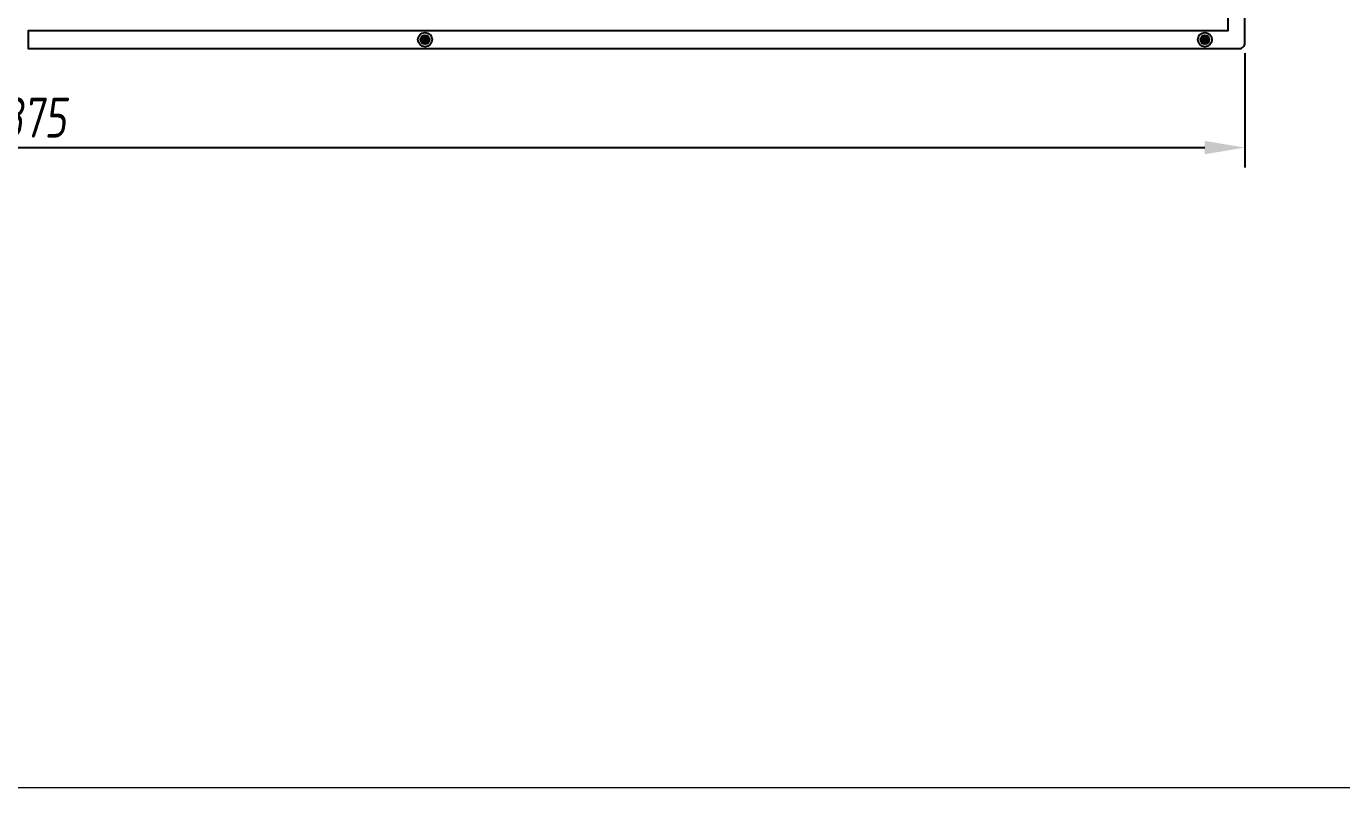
# Model space of a CAD drawing. Header units: millimetres. Extents: x -5937 to 68925, y -3068 to 5300.
# Drawn here: x 62103 to 62845, y 3356 to 3786 of the extents above; entities that cross this region are included whole.
import ezdxf

# ---------------------------------------------------------------- set-up
doc = ezdxf.new("R2010")
doc.units = ezdxf.units.MM
doc.header["$LTSCALE"] = 7
doc.header["$PDSIZE"] = -1
doc.layers.add('填充', color=3, linetype='Continuous', lineweight=9)
doc.layers.add('菲林', color=21, linetype='Continuous')
doc.styles.add('斜仿宋', font='tssdeng.shx', dxfattribs={"width": 0.8, "oblique": 8, "bigfont": 'tssdchn.shx'})
doc.dimstyles.new('YanXiu', dxfattribs={"dimtxt": 22.5778, "dimasz": 22.5778, "dimexe": 11.2889, "dimexo": 5.64445, "dimgap": 5.64445, "dimtad": 1, "dimtoh": 1, "dimzin": 9, "dimdsep": 46, "dimtxsty": '斜仿宋', "dimcen": 22.5778, "dimazin": 2, "dimtfac": 1, "dimtmove": 0, "dimatfit": 3, "dimfxl": 1, "dimarcsym": 1})

# ---------------------------------------------------------------- blocks, each defined once
blk = doc.blocks.new('*D83')
at = {"color": 0, "lineweight": -2}
for p, q in [((61415.62, 3770.41), (61415.62, 3705.89)), ((62790.62, 3770.41), (62790.62, 3705.89)), ((61438.2, 3717.18), (62768.04, 3717.18))]:
    blk.add_line(p, q, dxfattribs=at)
at = {"color": 0}
for points in [[(61438.2, 3720.94), (61438.2, 3713.41), (61415.62, 3717.18)], [(62768.04, 3713.41), (62768.04, 3720.94), (62790.62, 3717.18)]]:
    blk.add_solid(points, dxfattribs=at)
at = {"layer": 'Defpoints', "color": 0}
for p in [(61415.62, 3776.06), (62790.62, 3776.06), (62790.62, 3717.18)]:
    blk.add_point(p, dxfattribs=at)
at = {"color": 0, "insert": (62103.12, 3734.11), "char_height": 22.578, "attachment_point": 5, "style": '斜仿宋'}
blk.add_mtext('1375', dxfattribs=at)

msp = doc.modelspace()

# ---------------------------------------------------------------- hatches: boundary and pattern name
at = {"layer": '填充', "ltscale": 10}
h = msp.add_hatch(color=3, dxfattribs=at)
h.dxf.hatch_style = 1
edge = h.paths.add_edge_path()
edge.add_arc((62328.12, 3778.056), 2.5, -540, -180, ccw=False)
edge = h.paths.add_edge_path(flags=16)
edge.add_arc((62328.12, 3778.056), 1.5, -540, -180, ccw=False)
h = msp.add_hatch(color=3, dxfattribs=at)
h.dxf.hatch_style = 1
edge = h.paths.add_edge_path()
edge.add_arc((62328.12, 3778.056), 0.95, -540, -180, ccw=False)
edge = h.paths.add_edge_path(flags=16)
edge.add_arc((62328.12, 3778.056), 0.55, -540, -180, ccw=False)
h = msp.add_hatch(color=3, dxfattribs=at)
h.dxf.hatch_style = 1
edge = h.paths.add_edge_path()
edge.add_arc((62768.12, 3778.056), 2.5, -540, -180, ccw=False)
edge = h.paths.add_edge_path(flags=16)
edge.add_arc((62768.12, 3778.056), 1.5, -540, -180, ccw=False)
h = msp.add_hatch(color=3, dxfattribs=at)
h.dxf.hatch_style = 1
edge = h.paths.add_edge_path()
edge.add_arc((62768.12, 3778.056), 0.95, -540, -180, ccw=False)
edge = h.paths.add_edge_path(flags=16)
edge.add_arc((62768.12, 3778.056), 0.55, -540, -180, ccw=False)

# ---------------------------------------------------------------- linework, layer by layer
at = {"layer": '填充'}
msp.add_lwpolyline([(61224.629, 5299.941), (68839.014, 5299.941), (68839.014, 3356.297), (61224.629, 3356.297)], close=True, dxfattribs=at)
at = {"layer": '菲林'}
msp.add_lwpolyline([(62781.12, 4190.056), (62781.12, 3783.056), (62104.12, 3783.056), (62104.12, 3773.056), (62787.62, 3773.056, 0.4142136), (62790.62, 3776.056), (62790.62, 4190.056)], format="xyb", close=True, dxfattribs=at)
for centre, radius in [((62328.12, 3778.056), 4), ((62328.12, 3778.056), 2.5), ((62328.12, 3778.056), 1.5), ((62328.12, 3778.056), 0.95), ((62328.12, 3778.056), 0.55), ((62768.12, 3778.056), 4), ((62768.12, 3778.056), 2.5), ((62768.12, 3778.056), 1.5), ((62768.12, 3778.056), 0.95), ((62768.12, 3778.056), 0.55)]:
    msp.add_circle(centre, radius, dxfattribs=at)

# ---------------------------------------------------------------- dimensions: what is measured, and where the dimension line sits
at = {"color": 1}
dim = msp.add_linear_dim(base=(62790.62, 3717.176), p1=(61415.62, 3776.056), p2=(62790.62, 3776.056), dimstyle='YanXiu', dxfattribs=at)
dim.commit()
dim.dimension.update_dxf_attribs({"geometry": '*D83', "text_midpoint": (62103.12, 3734.109)})

doc.saveas('drawing.dxf')
